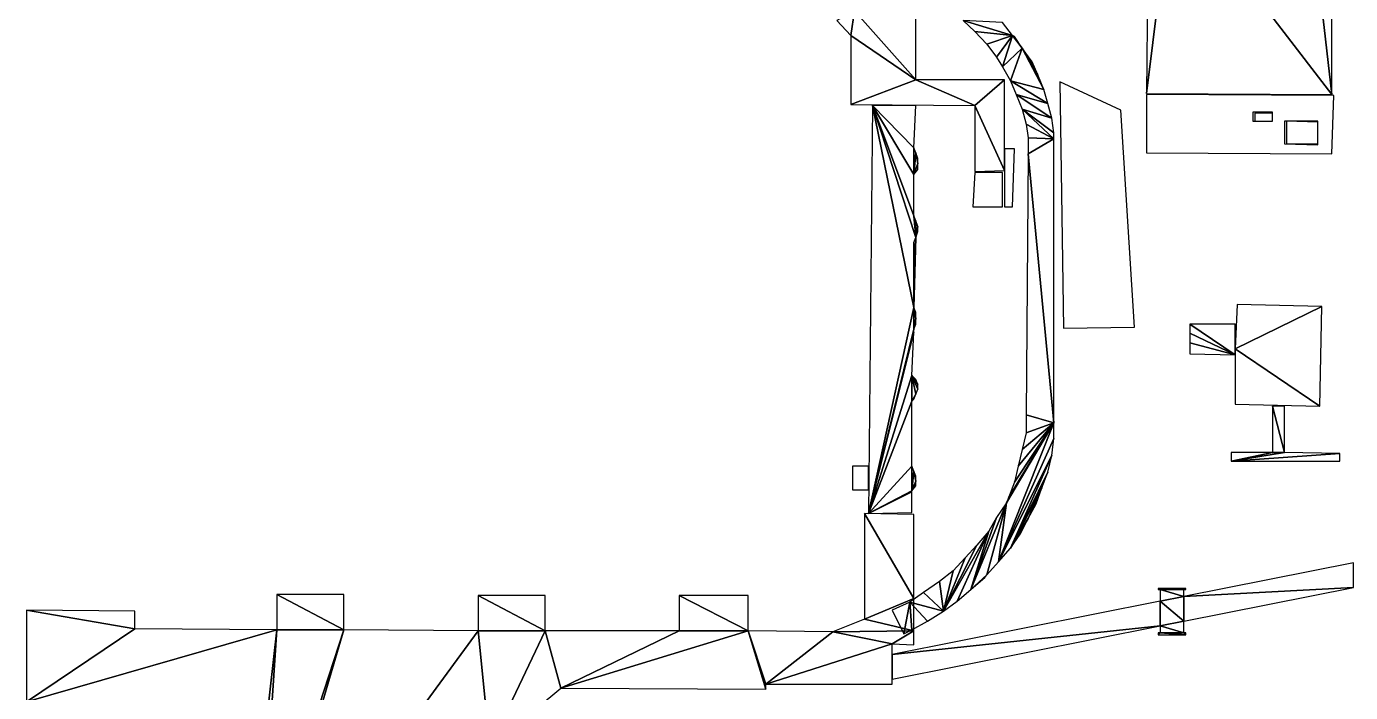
# Model space of a CAD drawing. Extents: x -35430092 to -35393830, y 11991942 to 12015432.
# Drawn here: x -35413132 to -35411262, y 12005398 to 12006338 of the extents above; entities that cross this region are included whole.
import ezdxf

# ---------------------------------------------------------------- set-up
doc = ezdxf.new("R2010")
doc.units = 0

msp = doc.modelspace()

# ---------------------------------------------------------------- linework, layer by layer
at = {"layer": 'mg_to_dxf', "color": 52}
for points in [[(-35411288.45, 12006241.94), (-35411288.45, 12006241.94), (-35411513.96, 12006535.66), (-35411550.15, 12006243.33)], [(-35411550.15, 12006243.33), (-35411550.15, 12006243.33), (-35411513.96, 12006535.66), (-35411547.36, 12006535.66)], [(-35411321.85, 12006534.27), (-35411321.85, 12006534.27), (-35411513.96, 12006535.66), (-35411288.45, 12006241.94)], [(-35411321.85, 12006534.27), (-35411321.85, 12006534.27), (-35411288.45, 12006241.94), (-35411288.45, 12006534.27)], [(-35411967.76, 12006325.46), (-35411967.76, 12006325.46), (-35411962.19, 12006360.26), (-35411987.25, 12006346.34)], [(-35411875.88, 12006262.82), (-35411875.88, 12006262.82), (-35411962.19, 12006360.26), (-35411967.76, 12006325.46)], [(-35411875.88, 12006262.82), (-35411875.88, 12006262.82), (-35411875.88, 12006357.48), (-35411962.19, 12006360.26)], [(-35411739.46, 12006325.46), (-35411739.46, 12006325.46), (-35411753.39, 12006343.56), (-35411809.07, 12006346.34)], [(-35411739.46, 12006325.46), (-35411739.46, 12006325.46), (-35411809.07, 12006346.34), (-35411792.36, 12006331.03)], [(-35411875.88, 12006262.82), (-35411875.88, 12006262.82), (-35411967.76, 12006325.46), (-35411967.76, 12006228.02)], [(-35411739.46, 12006325.46), (-35411739.46, 12006325.46), (-35411792.36, 12006331.03), (-35411775.66, 12006312.93)], [(-35411739.46, 12006325.46), (-35411739.46, 12006325.46), (-35411775.66, 12006312.93), (-35411761.74, 12006294.84)], [(-35411753.39, 12006280.92), (-35411753.39, 12006280.92), (-35411739.46, 12006325.46), (-35411761.74, 12006294.84)], [(-35411753.39, 12006280.92), (-35411753.39, 12006280.92), (-35411725.54, 12006307.37), (-35411739.46, 12006325.46)], [(-35411739.46, 12006325.46), (-35411739.46, 12006325.46), (-35411725.54, 12006307.37), (-35411736.68, 12006324.07)], [(-35411742.25, 12006261.43), (-35411742.25, 12006261.43), (-35411725.54, 12006307.37), (-35411753.39, 12006280.92)], [(-35411725.54, 12006307.37), (-35411725.54, 12006307.37), (-35411742.25, 12006261.43), (-35411694.92, 12006248.9)], [(-35411711.62, 12006287.88), (-35411711.62, 12006287.88), (-35411725.54, 12006307.37), (-35411703.27, 12006269.78)], [(-35411703.27, 12006269.78), (-35411703.27, 12006269.78), (-35411725.54, 12006307.37), (-35411694.92, 12006248.9)], [(-35411875.88, 12006262.82), (-35411875.88, 12006262.82), (-35411967.76, 12006228.02), (-35411792.36, 12006226.63)], [(-35411875.88, 12006262.82), (-35411875.88, 12006262.82), (-35411792.36, 12006226.63), (-35411750.6, 12006262.82)], [(-35411792.36, 12006226.63), (-35411792.36, 12006226.63), (-35411750.6, 12006134.75), (-35411750.6, 12006262.82)], [(-35411694.92, 12006248.9), (-35411694.92, 12006248.9), (-35411742.25, 12006261.43), (-35411689.35, 12006229.41)], [(-35411733.9, 12006241.94), (-35411733.9, 12006241.94), (-35411689.35, 12006229.41), (-35411742.25, 12006261.43)], [(-35411733.9, 12006241.94), (-35411733.9, 12006241.94), (-35411683.78, 12006208.53), (-35411689.35, 12006229.41)], [(-35411725.54, 12006221.06), (-35411725.54, 12006221.06), (-35411683.78, 12006208.53), (-35411733.9, 12006241.94)], [(-35411566.85, 12005913.42), (-35411586.34, 12006219.67), (-35411672.65, 12006260.04), (-35411667.08, 12005912.03)], [(-35411550.15, 12006159.81), (-35411288.45, 12006158.42), (-35411285.66, 12006240.55), (-35411550.15, 12006241.94)], [(-35411937.13, 12006226.63), (-35411937.13, 12006226.63), (-35411942.7, 12005650.32), (-35411878.67, 12005941.26)], [(-35411878.67, 12006166.77), (-35411878.67, 12006166.77), (-35411875.88, 12006226.63), (-35411937.13, 12006226.63)], [(-35411878.67, 12006129.18), (-35411878.67, 12006129.18), (-35411878.67, 12006166.77), (-35411937.13, 12006226.63)], [(-35411878.67, 12006070.72), (-35411878.67, 12006070.72), (-35411878.67, 12006129.18), (-35411937.13, 12006226.63)], [(-35411878.67, 12006070.72), (-35411878.67, 12006070.72), (-35411937.13, 12006226.63), (-35411875.88, 12006040.09)], [(-35411875.88, 12006040.09), (-35411875.88, 12006040.09), (-35411937.13, 12006226.63), (-35411878.67, 12005941.26)], [(-35411792.36, 12006226.63), (-35411792.36, 12006226.63), (-35411792.36, 12006133.36), (-35411750.6, 12006134.75)], [(-35411725.54, 12006221.06), (-35411725.54, 12006221.06), (-35411681, 12006187.65), (-35411683.78, 12006208.53)], [(-35411681, 12006179.3), (-35411681, 12006179.3), (-35411681, 12006187.65), (-35411725.54, 12006221.06)], [(-35411681, 12006179.3), (-35411681, 12006179.3), (-35411725.54, 12006221.06), (-35411719.98, 12006200.18)], [(-35411399.81, 12006204.35), (-35411371.97, 12006204.35), (-35411371.97, 12006216.88), (-35411399.81, 12006216.88)], [(-35411397.02, 12006204.35), (-35411371.97, 12006204.35), (-35411371.97, 12006215.49), (-35411397.02, 12006215.49)], [(-35411307.93, 12006170.95), (-35411307.93, 12006204.35), (-35411355.26, 12006204.35), (-35411355.26, 12006172.34)], [(-35411307.93, 12006172.34), (-35411307.93, 12006202.96), (-35411352.48, 12006204.35), (-35411352.48, 12006172.34)], [(-35411681, 12006179.3), (-35411681, 12006179.3), (-35411719.98, 12006200.18), (-35411717.19, 12006180.69)], [(-35411878.67, 12006166.77), (-35411878.67, 12006166.77), (-35411878.67, 12006129.18), (-35411875.88, 12006159.81)], [(-35411717.19, 12006158.42), (-35411717.19, 12006158.42), (-35411681, 12006179.3), (-35411717.19, 12006180.69)], [(-35411681, 12005778.39), (-35411681, 12005778.39), (-35411681, 12006179.3), (-35411717.19, 12006158.42)], [(-35411878.67, 12006129.18), (-35411878.67, 12006129.18), (-35411873.1, 12006144.5), (-35411875.88, 12006159.81)], [(-35411875.88, 12006159.81), (-35411875.88, 12006159.81), (-35411873.1, 12006144.5), (-35411873.1, 12006151.46)], [(-35411739.46, 12006083.25), (-35411736.68, 12006165.38), (-35411750.6, 12006165.38), (-35411750.6, 12006083.25)], [(-35411681, 12005778.39), (-35411681, 12005778.39), (-35411717.19, 12006158.42), (-35411719.98, 12005789.53)], [(-35411878.67, 12006129.18), (-35411878.67, 12006129.18), (-35411873.1, 12006136.15), (-35411873.1, 12006144.5)], [(-35411795.15, 12006083.25), (-35411753.39, 12006083.25), (-35411753.39, 12006131.97), (-35411792.36, 12006131.97)], [(-35411878.67, 12006070.72), (-35411878.67, 12006070.72), (-35411875.88, 12006040.09), (-35411875.88, 12006063.76)], [(-35411875.88, 12006040.09), (-35411875.88, 12006040.09), (-35411873.1, 12006055.41), (-35411875.88, 12006063.76)], [(-35411875.88, 12006040.09), (-35411875.88, 12006040.09), (-35411873.1, 12006048.45), (-35411873.1, 12006055.41)], [(-35411875.88, 12006040.09), (-35411875.88, 12006040.09), (-35411878.67, 12005941.26), (-35411878.67, 12006033.13)], [(-35411878.67, 12006033.13), (-35411878.67, 12006033.13), (-35411878.67, 12005941.26), (-35411878.67, 12006033.13)], [(-35411302.37, 12005942.65), (-35411302.37, 12005942.65), (-35411422.08, 12005945.44), (-35411424.86, 12005882.79)], [(-35411302.37, 12005942.65), (-35411302.37, 12005942.65), (-35411424.86, 12005882.79), (-35411305.15, 12005802.06)], [(-35411878.67, 12005941.26), (-35411878.67, 12005941.26), (-35411942.7, 12005650.32), (-35411878.67, 12005910.64)], [(-35411878.67, 12005910.64), (-35411878.67, 12005910.64), (-35411875.88, 12005925.95), (-35411878.67, 12005941.26)], [(-35411878.67, 12005941.26), (-35411878.67, 12005941.26), (-35411875.88, 12005925.95), (-35411875.88, 12005934.3)], [(-35411878.67, 12005910.64), (-35411878.67, 12005910.64), (-35411875.88, 12005917.6), (-35411875.88, 12005925.95)], [(-35411878.67, 12005910.64), (-35411878.67, 12005910.64), (-35411942.7, 12005650.32), (-35411878.67, 12005906.46)], [(-35411878.67, 12005906.46), (-35411878.67, 12005906.46), (-35411942.7, 12005650.32), (-35411881.45, 12005845.21)], [(-35411424.86, 12005874.44), (-35411424.86, 12005874.44), (-35411488.9, 12005917.6), (-35411488.9, 12005905.07)], [(-35411424.86, 12005874.44), (-35411424.86, 12005874.44), (-35411424.86, 12005917.6), (-35411488.9, 12005917.6)], [(-35411488.9, 12005891.15), (-35411488.9, 12005891.15), (-35411424.86, 12005874.44), (-35411488.9, 12005905.07)], [(-35411488.9, 12005891.15), (-35411488.9, 12005891.15), (-35411488.9, 12005875.83), (-35411424.86, 12005874.44)], [(-35411305.15, 12005802.06), (-35411305.15, 12005802.06), (-35411424.86, 12005882.79), (-35411424.86, 12005804.84)], [(-35411881.45, 12005845.21), (-35411881.45, 12005845.21), (-35411942.7, 12005650.32), (-35411881.45, 12005809.02)], [(-35411881.45, 12005845.21), (-35411881.45, 12005845.21), (-35411873.1, 12005832.68), (-35411875.88, 12005839.64)], [(-35411881.45, 12005845.21), (-35411881.45, 12005845.21), (-35411873.1, 12005825.72), (-35411873.1, 12005832.68)], [(-35411881.45, 12005809.02), (-35411881.45, 12005809.02), (-35411875.88, 12005818.76), (-35411881.45, 12005845.21)], [(-35411881.45, 12005845.21), (-35411881.45, 12005845.21), (-35411875.88, 12005818.76), (-35411873.1, 12005825.72)], [(-35411881.45, 12005809.02), (-35411881.45, 12005809.02), (-35411878.67, 12005811.8), (-35411875.88, 12005818.76)], [(-35411881.45, 12005809.02), (-35411881.45, 12005809.02), (-35411942.7, 12005650.32), (-35411881.45, 12005717.14)], [(-35411355.26, 12005736.63), (-35411355.26, 12005736.63), (-35411371.97, 12005802.06), (-35411371.97, 12005736.63)], [(-35411355.26, 12005736.63), (-35411355.26, 12005736.63), (-35411355.26, 12005802.06), (-35411371.97, 12005802.06)], [(-35411681, 12005756.12), (-35411681, 12005756.12), (-35411681, 12005778.39), (-35411758.95, 12005582.11)], [(-35411681, 12005778.39), (-35411681, 12005778.39), (-35411747.82, 12005665.64), (-35411758.95, 12005582.11)], [(-35411745.03, 12005672.6), (-35411745.03, 12005672.6), (-35411747.82, 12005665.64), (-35411681, 12005778.39)], [(-35411736.68, 12005694.87), (-35411736.68, 12005694.87), (-35411745.03, 12005672.6), (-35411681, 12005778.39)], [(-35411731.11, 12005717.14), (-35411731.11, 12005717.14), (-35411736.68, 12005694.87), (-35411681, 12005778.39)], [(-35411725.54, 12005740.81), (-35411725.54, 12005740.81), (-35411731.11, 12005717.14), (-35411681, 12005778.39)], [(-35411725.54, 12005740.81), (-35411725.54, 12005740.81), (-35411681, 12005778.39), (-35411719.98, 12005764.47)], [(-35411681, 12005778.39), (-35411681, 12005778.39), (-35411719.98, 12005789.53), (-35411719.98, 12005764.47)], [(-35411681, 12005756.12), (-35411681, 12005756.12), (-35411758.95, 12005582.11), (-35411683.78, 12005732.45)], [(-35411683.78, 12005732.45), (-35411683.78, 12005732.45), (-35411758.95, 12005582.11), (-35411742.25, 12005601.6)], [(-35411683.78, 12005732.45), (-35411683.78, 12005732.45), (-35411742.25, 12005601.6), (-35411689.35, 12005708.79)], [(-35411355.26, 12005736.63), (-35411355.26, 12005736.63), (-35411430.43, 12005724.1), (-35411277.31, 12005735.24)], [(-35411371.97, 12005736.63), (-35411371.97, 12005736.63), (-35411430.43, 12005736.63), (-35411430.43, 12005724.1)], [(-35411355.26, 12005736.63), (-35411355.26, 12005736.63), (-35411371.97, 12005736.63), (-35411430.43, 12005724.1)], [(-35411277.31, 12005735.24), (-35411277.31, 12005735.24), (-35411430.43, 12005724.1), (-35411277.31, 12005724.1)], [(-35411964.97, 12005717.14), (-35411964.97, 12005683.73), (-35411942.7, 12005683.73), (-35411942.7, 12005717.14)], [(-35411881.45, 12005717.14), (-35411881.45, 12005717.14), (-35411942.7, 12005650.32), (-35411881.45, 12005682.34)], [(-35411881.45, 12005717.14), (-35411881.45, 12005717.14), (-35411881.45, 12005682.34), (-35411878.67, 12005710.18)], [(-35411881.45, 12005682.34), (-35411881.45, 12005682.34), (-35411875.88, 12005696.26), (-35411878.67, 12005710.18)], [(-35411878.67, 12005710.18), (-35411878.67, 12005710.18), (-35411875.88, 12005696.26), (-35411875.88, 12005703.22)], [(-35411689.35, 12005708.79), (-35411689.35, 12005708.79), (-35411742.25, 12005601.6), (-35411697.7, 12005686.52)], [(-35411881.45, 12005682.34), (-35411881.45, 12005682.34), (-35411942.7, 12005650.32), (-35411881.45, 12005680.95)], [(-35411881.45, 12005680.95), (-35411881.45, 12005680.95), (-35411942.7, 12005650.32), (-35411881.45, 12005651.72)], [(-35411881.45, 12005682.34), (-35411881.45, 12005682.34), (-35411875.88, 12005689.3), (-35411875.88, 12005696.26)], [(-35411697.7, 12005686.52), (-35411697.7, 12005686.52), (-35411742.25, 12005601.6), (-35411717.19, 12005643.36)], [(-35411717.19, 12005643.36), (-35411717.19, 12005643.36), (-35411706.06, 12005664.24), (-35411697.7, 12005686.52)], [(-35411747.82, 12005665.64), (-35411747.82, 12005665.64), (-35411797.93, 12005543.14), (-35411775.66, 12005564.02)], [(-35411747.82, 12005665.64), (-35411747.82, 12005665.64), (-35411761.74, 12005644.76), (-35411797.93, 12005543.14)], [(-35411758.95, 12005582.11), (-35411758.95, 12005582.11), (-35411747.82, 12005665.64), (-35411775.66, 12005564.02)], [(-35411878.67, 12005530.61), (-35411878.67, 12005530.61), (-35411948.27, 12005650.32), (-35411948.27, 12005501.38)], [(-35411878.67, 12005530.61), (-35411878.67, 12005530.61), (-35411878.67, 12005648.93), (-35411948.27, 12005650.32)], [(-35411878.67, 12005530.61), (-35411878.67, 12005530.61), (-35411948.27, 12005650.32), (-35411948.27, 12005501.38)], [(-35411878.67, 12005530.61), (-35411878.67, 12005530.61), (-35411878.67, 12005648.93), (-35411948.27, 12005650.32)], [(-35411797.93, 12005543.14), (-35411797.93, 12005543.14), (-35411761.74, 12005644.76), (-35411772.87, 12005625.27)], [(-35411717.19, 12005643.36), (-35411717.19, 12005643.36), (-35411742.25, 12005601.6), (-35411728.33, 12005621.09)], [(-35411772.87, 12005625.27), (-35411772.87, 12005625.27), (-35411789.58, 12005605.78), (-35411836.91, 12005512.51)], [(-35411817.42, 12005526.43), (-35411817.42, 12005526.43), (-35411772.87, 12005625.27), (-35411836.91, 12005512.51)], [(-35411772.87, 12005625.27), (-35411772.87, 12005625.27), (-35411817.42, 12005526.43), (-35411797.93, 12005543.14)], [(-35411789.58, 12005605.78), (-35411789.58, 12005605.78), (-35411806.28, 12005587.68), (-35411836.91, 12005512.51)], [(-35411836.91, 12005512.51), (-35411836.91, 12005512.51), (-35411806.28, 12005587.68), (-35411822.99, 12005569.59)], [(-35411822.99, 12005569.59), (-35411822.99, 12005569.59), (-35411842.48, 12005554.27), (-35411836.91, 12005512.51)], [(-35411257.82, 12005580.72), (-35411257.82, 12005580.72), (-35411497.25, 12005533.39), (-35411257.82, 12005545.92)], [(-35411842.48, 12005554.27), (-35411842.48, 12005554.27), (-35411864.75, 12005538.96), (-35411836.91, 12005512.51)], [(-35411775.66, 12005564.02), (-35411775.66, 12005564.02), (-35411797.93, 12005543.14), (-35411778.44, 12005559.84)], [(-35412683.27, 12005486.06), (-35412683.27, 12005486.06), (-35412777.92, 12005536.18), (-35412777.92, 12005486.06)], [(-35412683.27, 12005486.06), (-35412683.27, 12005486.06), (-35412683.27, 12005536.18), (-35412777.92, 12005536.18)], [(-35412683.27, 12005486.06), (-35412683.27, 12005486.06), (-35412777.92, 12005536.18), (-35412777.92, 12005486.06)], [(-35412683.27, 12005486.06), (-35412683.27, 12005486.06), (-35412683.27, 12005536.18), (-35412777.92, 12005536.18)], [(-35412399.29, 12005484.67), (-35412399.29, 12005484.67), (-35412399.29, 12005534.79), (-35412493.95, 12005534.79)], [(-35412493.95, 12005484.67), (-35412493.95, 12005484.67), (-35412399.29, 12005484.67), (-35412493.95, 12005534.79)], [(-35412399.29, 12005484.67), (-35412399.29, 12005484.67), (-35412399.29, 12005534.79), (-35412493.95, 12005534.79)], [(-35412493.95, 12005484.67), (-35412493.95, 12005484.67), (-35412399.29, 12005484.67), (-35412493.95, 12005534.79)], [(-35412112.53, 12005484.67), (-35412112.53, 12005484.67), (-35412209.97, 12005534.79), (-35412209.97, 12005484.67)], [(-35412112.53, 12005484.67), (-35412112.53, 12005484.67), (-35412112.53, 12005534.79), (-35412209.97, 12005534.79)], [(-35412112.53, 12005484.67), (-35412112.53, 12005484.67), (-35412209.97, 12005534.79), (-35412209.97, 12005484.67)], [(-35412112.53, 12005484.67), (-35412112.53, 12005484.67), (-35412112.53, 12005534.79), (-35412209.97, 12005534.79)], [(-35411836.91, 12005512.51), (-35411836.91, 12005512.51), (-35411864.75, 12005538.96), (-35411884.24, 12005525.04)], [(-35411497.25, 12005543.14), (-35411497.25, 12005543.14), (-35411494.47, 12005544.53), (-35411533.44, 12005544.53)], [(-35411533.44, 12005544.53), (-35411533.44, 12005544.53), (-35411533.44, 12005543.14), (-35411530.66, 12005543.14)], [(-35411530.66, 12005543.14), (-35411530.66, 12005543.14), (-35411497.25, 12005543.14), (-35411533.44, 12005544.53)], [(-35411497.25, 12005533.39), (-35411497.25, 12005533.39), (-35411497.25, 12005543.14), (-35411530.66, 12005543.14)], [(-35411497.25, 12005533.39), (-35411497.25, 12005533.39), (-35411530.66, 12005543.14), (-35411530.66, 12005526.43)], [(-35411497.25, 12005498.59), (-35411497.25, 12005498.59), (-35411497.25, 12005533.39), (-35411530.66, 12005526.43)], [(-35411257.82, 12005545.92), (-35411257.82, 12005545.92), (-35411497.25, 12005533.39), (-35411497.25, 12005498.59)], [(-35411497.25, 12005543.14), (-35411497.25, 12005543.14), (-35411494.47, 12005543.14), (-35411494.47, 12005544.53)], [(-35412978.38, 12005487.46), (-35412978.38, 12005487.46), (-35413131.5, 12005513.9), (-35413131.5, 12005384.45)], [(-35412978.38, 12005487.46), (-35412978.38, 12005487.46), (-35412978.38, 12005512.51), (-35413131.5, 12005513.9)], [(-35412978.38, 12005487.46), (-35412978.38, 12005487.46), (-35413131.5, 12005513.9), (-35413131.5, 12005384.45)], [(-35412978.38, 12005487.46), (-35412978.38, 12005487.46), (-35412978.38, 12005512.51), (-35413131.5, 12005513.9)], [(-35411948.27, 12005501.38), (-35411948.27, 12005501.38), (-35411878.67, 12005484.67), (-35411878.67, 12005530.61)], [(-35411948.27, 12005501.38), (-35411948.27, 12005501.38), (-35411878.67, 12005484.67), (-35411878.67, 12005530.61)], [(-35411530.66, 12005526.43), (-35411530.66, 12005526.43), (-35411909.29, 12005451.26), (-35411530.66, 12005491.63)], [(-35411884.24, 12005525.04), (-35411884.24, 12005525.04), (-35411909.29, 12005513.9), (-35411892.59, 12005480.5)], [(-35411884.24, 12005525.04), (-35411884.24, 12005525.04), (-35411892.59, 12005480.5), (-35411881.45, 12005486.06)], [(-35411836.91, 12005512.51), (-35411836.91, 12005512.51), (-35411884.24, 12005525.04), (-35411859.18, 12005498.59)], [(-35411859.18, 12005498.59), (-35411859.18, 12005498.59), (-35411884.24, 12005525.04), (-35411881.45, 12005486.06)], [(-35411497.25, 12005498.59), (-35411497.25, 12005498.59), (-35411530.66, 12005526.43), (-35411530.66, 12005491.63)], [(-35411992.82, 12005483.28), (-35411992.82, 12005483.28), (-35411878.67, 12005484.67), (-35411948.27, 12005501.38)], [(-35411992.82, 12005483.28), (-35411992.82, 12005483.28), (-35411878.67, 12005484.67), (-35411948.27, 12005501.38)], [(-35411530.66, 12005491.63), (-35411530.66, 12005491.63), (-35411497.25, 12005481.89), (-35411497.25, 12005498.59)], [(-35412777.92, 12005486.06), (-35412777.92, 12005486.06), (-35412978.38, 12005487.46), (-35413131.5, 12005384.45)], [(-35412777.92, 12005486.06), (-35412777.92, 12005486.06), (-35412978.38, 12005487.46), (-35413131.5, 12005384.45)], [(-35413131.5, 12005384.45), (-35413131.5, 12005384.45), (-35412836.39, 12004600.73), (-35412777.92, 12005486.06)], [(-35413131.5, 12005384.45), (-35413131.5, 12005384.45), (-35412836.39, 12004600.73), (-35412777.92, 12005486.06)], [(-35412683.27, 12005486.06), (-35412683.27, 12005486.06), (-35412836.39, 12005016.95), (-35412493.95, 12005484.67)], [(-35412683.27, 12005486.06), (-35412683.27, 12005486.06), (-35412836.39, 12004966.83), (-35412836.39, 12005016.95)], [(-35412777.92, 12005486.06), (-35412777.92, 12005486.06), (-35412836.39, 12004966.83), (-35412683.27, 12005486.06)], [(-35412777.92, 12005486.06), (-35412777.92, 12005486.06), (-35412836.39, 12004600.73), (-35412836.39, 12004966.83)], [(-35412683.27, 12005486.06), (-35412683.27, 12005486.06), (-35412836.39, 12005016.95), (-35412493.95, 12005484.67)], [(-35412683.27, 12005486.06), (-35412683.27, 12005486.06), (-35412836.39, 12004966.83), (-35412836.39, 12005016.95)], [(-35412777.92, 12005486.06), (-35412777.92, 12005486.06), (-35412836.39, 12004966.83), (-35412683.27, 12005486.06)], [(-35412777.92, 12005486.06), (-35412777.92, 12005486.06), (-35412836.39, 12004600.73), (-35412836.39, 12004966.83)], [(-35412493.95, 12005484.67), (-35412493.95, 12005484.67), (-35412836.39, 12005016.95), (-35412477.24, 12005320.41)], [(-35412493.95, 12005484.67), (-35412493.95, 12005484.67), (-35412836.39, 12005016.95)], [(-35412493.95, 12005484.67), (-35412493.95, 12005484.67), (-35412836.39, 12005016.95), (-35412493.95, 12005484.67)], [(-35412493.95, 12005484.67), (-35412493.95, 12005484.67), (-35412836.39, 12005016.95), (-35412477.24, 12005320.41)], [(-35412493.95, 12005484.67), (-35412493.95, 12005484.67), (-35412836.39, 12005016.95)], [(-35412493.95, 12005484.67), (-35412493.95, 12005484.67), (-35412836.39, 12005016.95), (-35412493.95, 12005484.67)], [(-35412493.95, 12005484.67), (-35412493.95, 12005484.67), (-35412477.24, 12005320.41), (-35412399.29, 12005484.67)], [(-35412493.95, 12005484.67), (-35412493.95, 12005484.67), (-35412477.24, 12005320.41), (-35412399.29, 12005484.67)], [(-35412477.24, 12005320.41), (-35412477.24, 12005320.41), (-35412377.02, 12005403.93), (-35412399.29, 12005484.67)], [(-35412477.24, 12005320.41), (-35412477.24, 12005320.41), (-35412377.02, 12005403.93), (-35412399.29, 12005484.67)], [(-35412377.02, 12005403.93), (-35412377.02, 12005403.93), (-35412209.97, 12005484.67), (-35412399.29, 12005484.67)], [(-35412377.02, 12005403.93), (-35412377.02, 12005403.93), (-35412209.97, 12005484.67), (-35412399.29, 12005484.67)], [(-35412209.97, 12005484.67), (-35412209.97, 12005484.67), (-35412377.02, 12005403.93), (-35412112.53, 12005484.67)], [(-35412377.02, 12005403.93), (-35412377.02, 12005403.93), (-35412087.47, 12005402.54), (-35412112.53, 12005484.67)], [(-35412209.97, 12005484.67), (-35412209.97, 12005484.67), (-35412377.02, 12005403.93), (-35412112.53, 12005484.67)], [(-35412377.02, 12005403.93), (-35412377.02, 12005403.93), (-35412087.47, 12005402.54), (-35412112.53, 12005484.67)], [(-35412112.53, 12005484.67), (-35412112.53, 12005484.67), (-35412087.47, 12005402.54), (-35412087.47, 12005409.5)], [(-35412112.53, 12005484.67), (-35412112.53, 12005484.67), (-35412087.47, 12005409.5), (-35411992.82, 12005483.28)], [(-35412112.53, 12005484.67), (-35412112.53, 12005484.67), (-35412087.47, 12005402.54), (-35412087.47, 12005409.5)], [(-35412112.53, 12005484.67), (-35412112.53, 12005484.67), (-35412087.47, 12005409.5), (-35411992.82, 12005483.28)], [(-35412087.47, 12005409.5), (-35412087.47, 12005409.5), (-35411909.29, 12005466.58), (-35411992.82, 12005483.28)], [(-35412087.47, 12005409.5), (-35412087.47, 12005409.5), (-35411909.29, 12005466.58), (-35411992.82, 12005483.28)], [(-35411992.82, 12005483.28), (-35411992.82, 12005483.28), (-35411909.29, 12005466.58), (-35411878.67, 12005484.67)], [(-35411992.82, 12005483.28), (-35411992.82, 12005483.28), (-35411909.29, 12005466.58), (-35411878.67, 12005484.67)], [(-35411530.66, 12005491.63), (-35411530.66, 12005491.63), (-35411909.29, 12005451.26), (-35411909.29, 12005416.46)], [(-35411909.29, 12005466.58), (-35411909.29, 12005466.58), (-35411878.67, 12005465.18), (-35411878.67, 12005484.67)], [(-35411909.29, 12005466.58), (-35411909.29, 12005466.58), (-35411878.67, 12005465.18), (-35411878.67, 12005484.67)], [(-35411530.66, 12005481.89), (-35411530.66, 12005481.89), (-35411533.44, 12005479.1), (-35411494.47, 12005479.1)], [(-35411530.66, 12005481.89), (-35411530.66, 12005481.89), (-35411533.44, 12005481.89), (-35411533.44, 12005479.1)], [(-35411530.66, 12005491.63), (-35411530.66, 12005491.63), (-35411530.66, 12005481.89), (-35411497.25, 12005481.89)], [(-35411497.25, 12005481.89), (-35411497.25, 12005481.89), (-35411530.66, 12005481.89), (-35411494.47, 12005479.1)], [(-35411494.47, 12005479.1), (-35411494.47, 12005479.1), (-35411494.47, 12005481.89), (-35411497.25, 12005481.89)], [(-35412087.47, 12005409.5), (-35412087.47, 12005409.5), (-35411909.29, 12005409.5), (-35411909.29, 12005466.58)], [(-35412087.47, 12005409.5), (-35412087.47, 12005409.5), (-35411909.29, 12005409.5), (-35411909.29, 12005466.58)]]:
    msp.add_3dface(points, dxfattribs=at)

doc.saveas('drawing.dxf')
